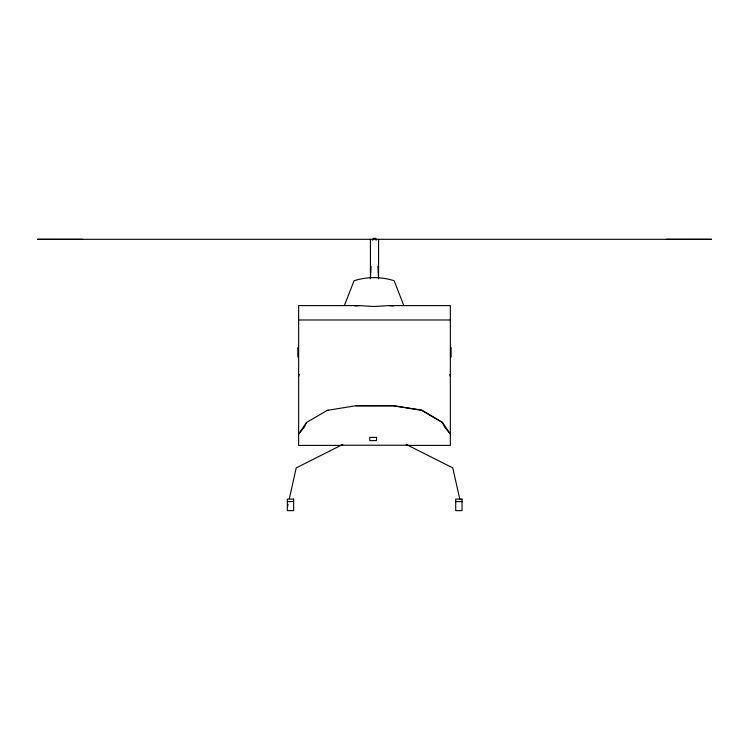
<?xml version="1.0" encoding="UTF-8"?>
<svg xmlns="http://www.w3.org/2000/svg" width="749" height="749" viewBox="0 0 749 749"><rect width="100%" height="100%" fill="white"/><g stroke="black" fill="none" stroke-linecap="round" stroke-linejoin="round"><path stroke-width="1.12" d="M370.474 277.926L371.101 266.382M372.815 240.251L373.199 238.36L375.773 238.36L376.167 240.251M287.569 506.652L288.075 504.367M289.348 498.675L296.211 467.891L342.817 444.41M298.626 376.438L299.226 374.5M344.418 305.48L354.043 280.744C366.692 276.624 381.513 276.624 394.152 280.744L403.786 305.48M306.5 422.483L304.113 427.529L298.626 434.017L306.5 422.483L327.294 410.377L355.522 405.78L393.459 405.752L421.687 410.04L442.481 422.483L450.355 434.017L444.869 427.529L442.481 422.483L421.687 410.377L393.459 405.78L355.522 405.78M407.737 445.393L450.355 445.393L450.355 305.601L388.993 305.601L374.097 306.5L359.211 305.601L298.626 305.601L298.626 445.393L341.235 445.393M327.294 410.377L328.408 410.199M354.848 305.948L359.211 305.601M82.605 239.305L37.45 239.315L711.55 239.315L666.395 239.305M298.626 319.982L450.355 319.982M341.207 445.224L407.774 445.224M287.316 501.605L293.645 501.605M455.72 501.605L462.049 501.605M388.993 305.601L393.356 305.948M406.164 444.41L452.761 467.891L459.914 499.639M449.756 374.5L450.355 376.438M377.88 266.382L378.507 277.926M451.104 347.545L451.104 357.067M378.573 239.315L378.573 278.778M370.427 239.315L370.427 278.778M297.812 347.545L297.812 357.067M376.504 437.379L369.791 437.379L369.791 440.599L376.504 440.599L376.504 437.379M293.645 499.106L287.316 499.106L287.316 510.64L293.645 510.64L293.645 499.106M462.049 499.106L455.72 499.106L455.72 510.64L462.049 510.64L462.049 499.106"/></g></svg>
